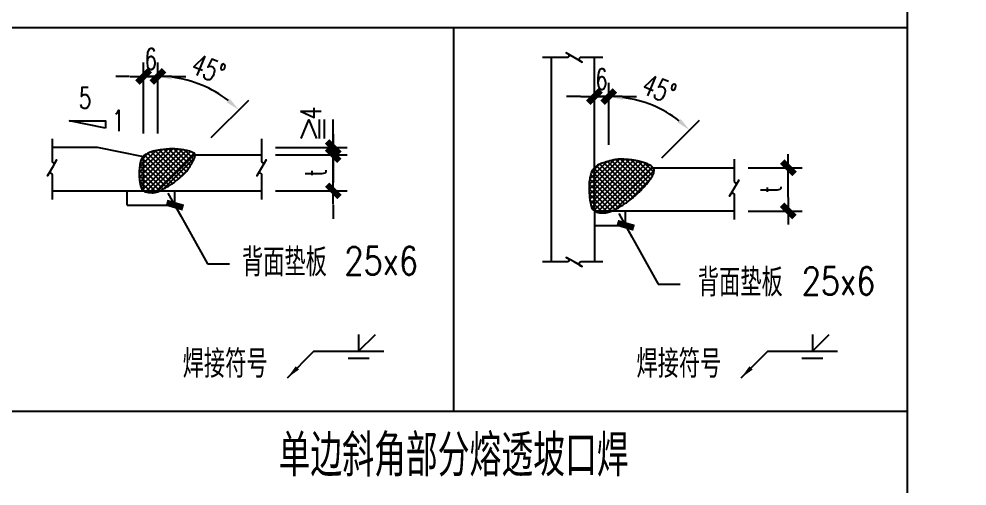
# Model space of a CAD drawing. Extents: x 497777 to 784122, y -229332 to 980813.
# Drawn here: x 538599 to 552180, y 433056 to 439753 of the extents above; entities that cross this region are included whole.
import ezdxf
from ezdxf.enums import TextEntityAlignment as Align

# ---------------------------------------------------------------- set-up
doc = ezdxf.new("R2010")
doc.units = 0
doc.header["$LTSCALE"] = 1000
doc.header["$MEASUREMENT"] = 0
for name, color, linetype in [('S-DIM', 81, 'Continuous'), ('S-HATCH1-W', 252, 'Continuous'), ('S-SHAPE', 51, 'Continuous'), ('S-SHAPE1', 165, 'Continuous'), ('S-SS', 111, 'Continuous'), ('S-TEXT', 211, 'Continuous'), ('S-TK', 165, 'Continuous')]:
    doc.layers.add(name, color=color, linetype=linetype)
doc.styles.add('FONT-ROMANS', font='tj-romans1.shx', dxfattribs={"width": 0.7, "bigfont": 'tj-hztxt1.shx'})
doc.styles.add('SS1', font='tj-romans1.shx', dxfattribs={"width": 0.7, "bigfont": 'tj-hztxt1.shx'})
doc.dimstyles.new('CW-100A', dxfattribs={"dimscale": 100, "dimtxt": 3, "dimasz": 2, "dimexe": 2, "dimexo": 2, "dimgap": 1, "dimtad": 1, "dimdec": 0, "dimzin": 0, "dimdsep": 46, "dimtxsty": 'SS1', "dimblk1": 'TT', "dimblk2": 'TT', "dimsah": 1, "dimcen": 1, "dimclrd": 256, "dimclre": 256, "dimclrt": 256, "dimadec": 0, "dimazin": 0, "dimtfac": 1, "dimtdec": 0, "dimtix": 1, "dimtmove": 2, "dimatfit": 0, "dimldrblk": 'TT', "dimfxl": 2, "dimtolj": 1, "dimtzin": 0, "dimarcsym": 0})
doc.dimstyles.new('S-25-100A', dxfattribs={"dimscale": 100, "dimtxt": 3, "dimasz": 2, "dimexe": 2, "dimexo": 2, "dimgap": 0.8, "dimtad": 1, "dimdec": 0, "dimlfac": 0.25, "dimzin": 0, "dimdsep": 46, "dimtxsty": 'SS1', "dimblk1": 'TT', "dimblk2": 'TT', "dimsah": 1, "dimcen": 1, "dimclrd": 256, "dimclre": 256, "dimclrt": 256, "dimadec": 0, "dimazin": 0, "dimtfac": 1, "dimtdec": 0, "dimtix": 1, "dimtmove": 2, "dimatfit": 0, "dimldrblk": 'TT', "dimfxl": 2, "dimtolj": 1, "dimtzin": 0, "dimarcsym": 0})

# ---------------------------------------------------------------- blocks, each defined once
blk = doc.blocks.new('TT')
blk.add_line((-0.969, 0), (0.969, 0))
at = {"const_width": 0.45}
blk.add_lwpolyline([(-0.442, -0.442), (0.442, 0.442)], dxfattribs=at)
blk = doc.blocks.new('*D190')
at = {"layer": 'Defpoints', "color": 0, "transparency": 16777216}
for p in [(510906, 638017), (511946, 636673), (512586, 636337), (509786, 636257), (516786, 636257)]:
    blk.add_point(p, dxfattribs=at)
at = {"layer": 'S-DIM', "lineweight": -2, "transparency": 16777216}
blk.add_arc((512666, 636257), 831, 148.8237, 166.1763, dxfattribs=at)
at = {"layer": 'S-DIM', "lineweight": -2, "transparency": 16777216, "xscale": 200, "yscale": 200, "zscale": 200}
for p, rotation in [((512078, 636845), 51.91184269532635), ((511835, 636257), 263.0881573046743)]:
    blk.add_blockref('TT', p, dxfattribs=dict(at, rotation=rotation))
blk = doc.blocks.new('*D268')
at = {"layer": 'Defpoints', "color": 0, "transparency": 16777216}
for p in [(542073, 437909), (543101, 437909), (542073, 437806)]:
    blk.add_point(p, dxfattribs=at)
at = {"layer": 'S-DIM', "lineweight": -2, "transparency": 16777216}
for p, q in [((543101, 438109), (543101, 438309)), ((542273, 437909), (543301, 437909)), ((543101, 437806), (543101, 437909)), ((542273, 437806), (543301, 437806)), ((543101, 437606), (543101, 437406))]:
    blk.add_line(p, q, dxfattribs=at)
at = {"layer": 'S-DIM', "lineweight": -2, "transparency": 16777216, "xscale": 200, "yscale": 200, "zscale": 200}
for p, rotation in [((543101, 437909), 270), ((543101, 437806), 90)]:
    blk.add_blockref('TT', p, dxfattribs=dict(at, rotation=rotation))
at = {"layer": 'S-DIM', "transparency": 16777216, "insert": (542780, 438333), "char_height": 300, "attachment_point": 5, "rotation": 90, "style": 'SS1'}
blk.add_mtext('\\A1; 4', dxfattribs=at)
blk = doc.blocks.new('*D269')
at = {"layer": 'Defpoints', "color": 0, "transparency": 16777216}
for p in [(542073, 437806), (543101, 437806), (542073, 437289)]:
    blk.add_point(p, dxfattribs=at)
at = {"layer": 'S-DIM', "lineweight": -2, "transparency": 16777216}
for p, q in [((543101, 438006), (543101, 438206)), ((542273, 437806), (543301, 437806)), ((543101, 437289), (543101, 437806)), ((542273, 437289), (543301, 437289)), ((543101, 437089), (543101, 436889))]:
    blk.add_line(p, q, dxfattribs=at)
at = {"layer": 'S-DIM', "lineweight": -2, "transparency": 16777216, "xscale": 200, "yscale": 200, "zscale": 200}
for p, rotation in [((543101, 437806), 270), ((543101, 437289), 90)]:
    blk.add_blockref('TT', p, dxfattribs=dict(at, rotation=rotation))
at = {"layer": 'S-DIM', "transparency": 16777216, "insert": (542851, 437548), "char_height": 300, "attachment_point": 5, "rotation": 90, "style": 'SS1'}
blk.add_mtext('\\A1;t', dxfattribs=at)
blk = doc.blocks.new('*D270')
at = {"layer": 'Defpoints', "color": 0, "transparency": 16777216}
for p in [(541409, 438709), (540589, 438038), (541210, 437909), (540589, 437289), (540589, 437289)]:
    blk.add_point(p, dxfattribs=at)
at = {"layer": 'S-DIM', "lineweight": -2, "transparency": 16777216}
for p, q in [((540589, 438238), (540589, 439129)), ((541351, 438051), (541890, 438590))]:
    blk.add_line(p, q, dxfattribs=at)
blk.add_arc((540589, 437289), 1640, 51.9917, 83.0083, dxfattribs=at)
at = {"layer": 'S-DIM', "transparency": 16777216}
for points in [[(540787, 438883), (540791, 438950), (540589, 438929)], [(541621, 438606), (541577, 438556), (541749, 438448)]]:
    blk.add_solid(points, dxfattribs=at)
at = {"layer": 'S-DIM', "transparency": 16777216, "insert": (541313, 439035), "char_height": 300, "attachment_point": 5, "rotation": 337.5, "style": 'SS1'}
blk.add_mtext('\\A1;45°', dxfattribs=at)
blk = doc.blocks.new('*D271')
at = {"layer": 'Defpoints', "color": 0, "transparency": 16777216}
for p in [(540589, 438929), (540384, 437909), (540589, 437909)]:
    blk.add_point(p, dxfattribs=at)
at = {"layer": 'S-DIM', "lineweight": -2, "transparency": 16777216}
for p, q in [((540384, 438109), (540384, 439129)), ((540589, 438109), (540589, 439129)), ((540184, 438929), (539984, 438929)), ((540384, 438929), (540589, 438929)), ((540789, 438929), (540989, 438929))]:
    blk.add_line(p, q, dxfattribs=at)
at = {"layer": 'S-DIM', "lineweight": -2, "transparency": 16777216, "xscale": 200, "yscale": 200, "zscale": 200}
blk.add_blockref('TT', (540384, 438929), dxfattribs=at)
at = {"layer": 'S-DIM', "lineweight": -2, "transparency": 16777216, "xscale": 200, "yscale": 200, "zscale": 200, "rotation": 180}
blk.add_blockref('TT', (540589, 438929), dxfattribs=at)
at = {"layer": 'S-DIM', "transparency": 16777216, "insert": (540487, 439179), "char_height": 300, "attachment_point": 5, "style": 'SS1'}
blk.add_mtext('\\A1;6', dxfattribs=at)
blk = doc.blocks.new('*D280')
at = {"layer": 'Defpoints', "color": 0, "transparency": 16777216}
for p in [(548846, 437620), (549620, 437620), (548846, 436999)]:
    blk.add_point(p, dxfattribs=at)
at = {"layer": 'S-DIM', "lineweight": -2, "transparency": 16777216}
for p, q in [((549046, 437620), (549820, 437620)), ((549620, 437199), (549620, 437420)), ((549046, 436999), (549820, 436999))]:
    blk.add_line(p, q, dxfattribs=at)
at = {"layer": 'S-DIM', "lineweight": -2, "transparency": 16777216, "xscale": 200, "yscale": 200, "zscale": 200}
for p, rotation in [((549620, 437620), 90), ((549620, 436999), 270)]:
    blk.add_blockref('TT', p, dxfattribs=dict(at, rotation=rotation))
at = {"layer": 'S-DIM', "transparency": 16777216, "insert": (549370, 437310), "char_height": 300, "attachment_point": 5, "rotation": 90, "style": 'SS1'}
blk.add_mtext('\\A1;t', dxfattribs=at)
blk = doc.blocks.new('*D281')
at = {"layer": 'Defpoints', "color": 0, "transparency": 16777216}
for p in [(547867, 438420), (547047, 437749), (547668, 437620), (547047, 436999), (547047, 436999)]:
    blk.add_point(p, dxfattribs=at)
at = {"layer": 'S-DIM', "lineweight": -2, "transparency": 16777216}
for p, q in [((547047, 437949), (547047, 438839)), ((547809, 437761), (548348, 438300))]:
    blk.add_line(p, q, dxfattribs=at)
blk.add_arc((547047, 436999), 1640, 51.9917, 83.0083, dxfattribs=at)
at = {"layer": 'S-DIM', "transparency": 16777216}
for points in [[(547245, 438594), (547249, 438660), (547047, 438639)], [(548079, 438317), (548035, 438267), (548207, 438159)]]:
    blk.add_solid(points, dxfattribs=at)
at = {"layer": 'S-DIM', "transparency": 16777216, "insert": (547770, 438746), "char_height": 300, "attachment_point": 5, "rotation": 337.5, "style": 'SS1'}
blk.add_mtext('\\A1;45°', dxfattribs=at)
blk = doc.blocks.new('*D282')
at = {"layer": 'Defpoints', "color": 0, "transparency": 16777216}
for p in [(547047, 438639), (547047, 437753), (546842, 437733)]:
    blk.add_point(p, dxfattribs=at)
at = {"layer": 'S-DIM', "lineweight": -2, "transparency": 16777216}
for p, q in [((546842, 437933), (546842, 438839)), ((547047, 437953), (547047, 438839)), ((546642, 438639), (546442, 438639)), ((546842, 438639), (547047, 438639)), ((547247, 438639), (547447, 438639))]:
    blk.add_line(p, q, dxfattribs=at)
at = {"layer": 'S-DIM', "lineweight": -2, "transparency": 16777216, "xscale": 200, "yscale": 200, "zscale": 200}
blk.add_blockref('TT', (546842, 438639), dxfattribs=at)
at = {"layer": 'S-DIM', "lineweight": -2, "transparency": 16777216, "xscale": 200, "yscale": 200, "zscale": 200, "rotation": 180}
blk.add_blockref('TT', (547047, 438639), dxfattribs=at)
at = {"layer": 'S-DIM', "transparency": 16777216, "insert": (546944, 438889), "char_height": 300, "attachment_point": 5, "style": 'SS1'}
blk.add_mtext('\\A1;6', dxfattribs=at)

msp = doc.modelspace()

# ---------------------------------------------------------------- hatches: boundary and pattern name
at = {"layer": 'S-HATCH1-W'}
h = msp.add_hatch(dxfattribs=at)
h.set_pattern_fill('ANSI37', color=256, scale=411.429798, style=0)
h.set_pattern_definition([(45, (510736.025, 412038.58), (-36.3656, 36.3656), []), (135, (510736.025, 412038.58), (-36.3656, -36.3656), [])])
edge = h.paths.add_edge_path()
edge.add_arc((541093, 437801.5), 29.6, 356.14244, 419.17681)
edge.add_arc((540963.4, 437584.3), 282.5, 59.17681, 78.66224)
edge.add_arc((540234.2, 433947.5), 3991.7, 78.66224, 79.61186)
edge.add_arc((540884.3, 437493.7), 386.4, 79.61186, 82.66427)
edge.add_arc((540370.5, 433503), 4410, 82.66427, 83.40642)
edge.add_arc((540771, 436967.9), 922.1, 83.40642, 85.02947)
edge.add_arc((540778.7, 437055.6), 834.1, 85.02947, 88.48324)
edge.add_arc((540785.8, 437324.1), 565.5, 88.48324, 92.67815)
edge.add_arc((540786.6, 437305.7), 583.9, 92.67815, 95.83125)
edge.add_arc((541086, 434374), 3530.8, 95.83125, 97.11334)
edge.add_arc((540839.8, 436347.2), 1542.3, 97.11334, 98.97604)
edge.add_arc((540884.1, 436066.9), 1826.1, 98.97604, 100.68784)
edge.add_arc((540600.4, 437570), 296.4, 100.68784, 110.35043)
edge.add_arc((540764.1, 437128.6), 767.3, 110.35043, 116.35179)
edge.add_arc((540532.7, 437595.7), 246, 116.35179, 124.72495)
edge.add_arc((540459.5, 437701.4), 117.4, 124.72495, 136.85624)
edge.add_arc((540443.3, 437716.6), 95.2, 136.85624, 160.89409)
edge.add_arc((540805.3, 437591.1), 478.4, 160.89409, 171.55335)
edge.add_arc((542119, 437396.1), 1806.4, 171.55335, 174.11824)
edge.add_arc((540650.2, 437547.4), 329.9, 174.11824, 180.12258)
edge.add_arc((541213.9, 437548.6), 893.5, 180.12258, 183.1814)
edge.add_arc((541608, 437570.5), 1288.3, 183.1814, 185.72874)
edge.add_arc((540770.7, 437486.5), 446.8, 185.72874, 190.55112)
edge.add_arc((541093.7, 437546.7), 775.3, 190.55112, 194.21129)
edge.add_arc((540492.2, 437394.3), 154.8, 194.21129, 211.59967)
edge.add_arc((540429.1, 437355.5), 80.8, 211.59967, 235.75881)
edge.add_arc((540442.7, 437375.5), 104.9, 235.75881, 252.81426)
edge.add_arc((540488.3, 437522.7), 259, 252.81426, 263.64645)
edge.add_arc((540532.7, 437921.8), 660.6, 263.64645, 267.70569)
edge.add_arc((540512.9, 437428.2), 166.6, 267.70569, 275.79415)
edge.add_arc((540500.6, 437549.9), 288.9, 275.79415, 284.02033)
edge.add_arc((540520.5, 437470.1), 206.7, 284.02033, 293.74892)
edge.add_arc((540309, 437950.9), 731.9, 293.74892, 297.93995)
edge.add_arc((540149.7, 438251.1), 1071.8, 297.93995, 301.40303)
edge.add_arc((538627.4, 440744.8), 3993.4, 301.40303, 302.43445)
edge.add_arc((540390.7, 437970), 705.8, 302.43445, 304.88804)
edge.add_arc((540239.6, 438186.6), 969.9, 304.88804, 307.19644)
edge.add_arc((538932.5, 439908.9), 3132, 307.19644, 308.48094)
edge.add_arc((540015.6, 438546.3), 1391.3, 308.48094, 311.14648)
edge.add_arc((540462.9, 438034.5), 711.6, 311.14648, 314.87396)
edge.add_arc((540686.7, 437809.7), 394.5, 314.87396, 320.91083)
edge.add_arc((540368.1, 438068.4), 804.8, 320.91083, 325.13615)
edge.add_arc((540176.6, 438201.9), 1038.2, 325.13615, 327.95881)
edge.add_arc((540303, 438122.8), 889.2, 327.95881, 331.00893)
edge.add_arc((540728.2, 437887.2), 403.1, 331.00893, 334.62288)
edge.add_arc((539809.1, 438323.2), 1420.3, 334.62288, 336.54787)
edge.add_arc((540985.7, 437812.7), 137.8, 336.54787, 345.90853)
edge.add_arc((541007.5, 437807.3), 115.3, 345.90853, 356.14244)
h = msp.add_hatch(dxfattribs=at)
h.set_pattern_fill('ANSI37', color=256, scale=411.429798, style=0)
h.set_pattern_definition([(45, (506006.895, 411746.36), (-36.3656, 36.3656), []), (135, (506006.895, 411746.36), (-36.3656, -36.3656), [])])
edge = h.paths.add_edge_path()
edge.add_arc((547569.4, 437527.4), 146.3, 39.24866, 54.22447)
edge.add_arc((547538.3, 437484.4), 199.4, 54.22447, 67.04287)
edge.add_arc((547060.7, 436356.8), 1424, 67.04287, 69.57864)
edge.add_arc((547443.7, 437385.6), 326.2, 69.57864, 74.87813)
edge.add_arc((547179.8, 436408.8), 1338, 74.87813, 77.93183)
edge.add_arc((547273.8, 436848.8), 888.1, 77.93183, 81.68028)
edge.add_arc((547225.7, 436519.7), 1220.6, 81.68028, 84.24527)
edge.add_arc((547181.6, 436081.5), 1661.1, 84.24527, 86.44401)
edge.add_arc((547215.4, 436626.6), 1114.9, 86.44401, 90.48431)
edge.add_arc((547208.8, 437416.2), 325.3, 90.48431, 97.96847)
edge.add_arc((547217.6, 437353.2), 388.9, 97.96847, 101.88465)
edge.add_arc((547581.7, 435623), 2157, 101.88465, 103.54717)
edge.add_arc((547302.5, 436781.7), 965.2, 103.54717, 106.31821)
edge.add_arc((547839.9, 434946.3), 2877.6, 106.31821, 107.92291)
edge.add_arc((547062.7, 437349.2), 352.1, 107.92291, 119.65869)
edge.add_arc((547004.1, 437452.1), 233.8, 119.65869, 134.0748)
edge.add_arc((546956.8, 437500.9), 165.8, 134.0748, 153.04715)
edge.add_arc((547054.2, 437451.4), 275.1, 153.04715, 167.75049)
edge.add_arc((547908.6, 437265.9), 1149.3, 167.75049, 171.47941)
edge.add_arc((547148.9, 437379.7), 381.1, 171.47941, 177.95719)
edge.add_arc((548683.5, 437325), 1916.7, 177.95719, 180)
edge.add_arc((547947.8, 437325), 1181, 180, 182.60253)
edge.add_arc((547951.6, 437325.1), 1184.8, 182.60253, 185.53521)
edge.add_arc((548578.4, 437385.9), 1814.6, 185.53521, 187.90488)
edge.add_arc((547174.4, 437190.9), 397.1, 187.90488, 194.16711)
edge.add_arc((547205.9, 437198.9), 429.6, 194.16711, 200.18763)
edge.add_arc((546910.8, 437090.4), 115.2, 200.18763, 217.16003)
edge.add_arc((546895.6, 437078.8), 96, 217.16003, 235.75852)
edge.add_arc((546906.9, 437095.6), 116.3, 235.75852, 252.22536)
edge.add_arc((546943.9, 437210.9), 237.4, 252.22536, 263.73048)
edge.add_arc((546984.5, 437580), 608.7, 263.73048, 268.35035)
edge.add_arc((546971.6, 437133.3), 161.8, 268.35035, 277.31662)
edge.add_arc((546951.4, 437290.9), 320.7, 277.31662, 282.88327)
edge.add_arc((546928.6, 437390.2), 422.6, 282.88327, 287.73222)
edge.add_arc((546865.6, 437587.4), 629.6, 287.73222, 293.9548)
edge.add_arc((546834.7, 437657), 705.8, 293.9548, 299.83158)
edge.add_arc((546478.9, 438277.4), 1421, 299.83158, 302.75935)
edge.add_arc((546651.3, 438009.5), 1102.4, 302.75935, 306.08347)
edge.add_arc((546003, 438899.1), 2203.2, 306.08347, 308.41861)
edge.add_arc((546504.9, 438266.3), 1395.5, 308.41861, 311.3528)
edge.add_arc((546462.4, 438314.6), 1459.9, 311.3528, 313.644)
edge.add_arc((546108.4, 438685.7), 1972.6, 313.644, 315.61501)
edge.add_arc((546945.4, 437866.5), 801.5, 315.61501, 319.28935)
edge.add_arc((544793.4, 439718.2), 3640.5, 319.28935, 321.01321)
edge.add_arc((547299.2, 437690), 416.8, 321.01321, 326.93962)
edge.add_arc((546949.9, 437917.4), 833.6, 326.93962, 331.12929)
edge.add_arc((547558.5, 437581.8), 138.5, 331.12929, 358.44824)
edge.add_arc((547633.4, 437579.8), 63.6, 358.44824, 399.24866)

# ---------------------------------------------------------------- linework, layer by layer
at = {"layer": 'S-DIM'}
for p, q in [((542901, 438308.7), (542901, 438040.2)), ((542971.5, 438308.7), (542971.5, 438040.2))]:
    msp.add_line(p, q, dxfattribs=at)
msp.add_lwpolyline([(539837.8, 438188.7), (539323.5, 438291.6), (539837.8, 438291.6)], close=True, dxfattribs=at)
msp.add_lwpolyline([(542643, 438040.2), (542751, 438308.5), (542859, 438040.2)], dxfattribs=at)
at = {"layer": 'S-HATCH1-W'}
for points in [[(541122.5, 437799.5, 0.2821911), (541108.1, 437826.9, 0.0852267), (541018.9, 437861.3, 0.0041435), (540954, 437873.8, 0.0133194), (540933.6, 437877, 0.0032382), (540876.9, 437883.9, 0.007082), (540850.9, 437886.5, 0.0150711), (540800.7, 437889.4, 0.0183058), (540759.3, 437888.9, 0.0137588), (540727.3, 437886.6, 0.0055943), (540648.8, 437877.6, 0.0081277), (540599.2, 437870.6, 0.0074693), (540545.4, 437861.3, 0.042186), (540497.3, 437848, 0.0261918), (540423.5, 437816.1, 0.0365511), (540392.6, 437797.9, 0.0529822), (540373.8, 437781.7, 0.1052712), (540353.3, 437747.7, 0.0465433), (540332.2, 437661.4, 0.0111919), (540322.1, 437581.2, 0.0262049), (540320.4, 437546.7, 0.0133474), (540321.7, 437499, 0.0111153), (540326.2, 437441.9, 0.0210447), (540331.5, 437404.7, 0.0159719), (540342.1, 437356.3, 0.076017), (540360.3, 437313.2, 0.1058063), (540383.7, 437288.7, 0.0745561), (540411.7, 437275.2, 0.0472996), (540459.6, 437265.3, 0.0177136), (540506.3, 437261.7, 0.0353072), (540529.7, 437262.5, 0.0359089), (540570.6, 437269.6, 0.0424745), (540603.7, 437280.9, 0.0182888), (540651.9, 437304.3, 0.0151117), (540708.2, 437336.3, 0.0045004), (540769.2, 437374.3, 0.0107062), (540794.4, 437391.1, 0.0100727), (540826, 437414.1, 0.0056047), (540881.4, 437457.1, 0.0116311), (540931.1, 437498.6, 0.0162656), (540965, 437530.2, 0.0263469), (540992.8, 437561, 0.0184385), (541028.5, 437608.4, 0.0123168), (541056.7, 437651.1, 0.0133094), (541080.7, 437691.8, 0.0157701), (541092.4, 437714.4, 0.0083995), (541112.1, 437757.9, 0.0408663), (541119.3, 437779.2, 0.0446835)], [(547682.7, 437620, 0.0654375), (547654.9, 437646.1, 0.0559892), (547616.1, 437668, 0.0110648), (547557.5, 437691.3, 0.0231275), (547528.8, 437700.5, 0.0133251), (547459.5, 437717.2, 0.0163571), (547402.3, 437727.5, 0.0111924), (547348.1, 437734.2, 0.0095941), (547284.6, 437739.4, 0.017631), (547206, 437741.5, 0.0326674), (547163.7, 437738.4, 0.0170892), (547137.5, 437733.8, 0.0072542), (547076.4, 437720, 0.0120915), (547031.3, 437708, 0.0070019), (546954.3, 437684.2, 0.0512518), (546888.4, 437655.2, 0.0629852), (546841.5, 437620, 0.0829721), (546809, 437576, 0.0642436), (546785.4, 437509.7, 0.0162719), (546772, 437436.2, 0.0282722), (546768, 437393.3, 0.0089137), (546766.8, 437325, 0.0113562), (546768, 437271.3, 0.0127969), (546772.3, 437210.8, 0.01034), (546781.1, 437136.3, 0.027331), (546789.4, 437093.7, 0.0262755), (546802.7, 437050.6, 0.0741917), (546819, 437020.8, 0.0813299), (546841.5, 436999.4, 0.071974), (546871.4, 436984.8, 0.0502428), (546918, 436974.9, 0.0201607), (546966.9, 436971.5, 0.0391427), (546992.2, 436972.8, 0.0242939), (547022.9, 436978.2, 0.0211607), (547057.4, 436987.7, 0.0271578), (547121.2, 437012, 0.0256479), (547185.8, 437044.7, 0.0127755), (547247.8, 437082.4, 0.0145052), (547300.6, 437118.6, 0.0101893), (547372, 437172.9, 0.0128035), (547426.9, 437218.8, 0.0099976), (547469.9, 437258.2, 0.0086004), (547518.2, 437305.9, 0.0160337), (547553, 437343.7, 0.0075219), (547623.1, 437427.8, 0.0258646), (547648.5, 437462.7, 0.0182829), (547679.8, 437514.9, 0.1197692), (547697, 437578.1, 0.1799303)]]:
    msp.add_lwpolyline(points, format="xyb", close=True, dxfattribs=at)
at = {"layer": 'S-SHAPE'}
for p, q in [((551324.6, 475224), (551324.6, 426424)), ((546220.9, 439200.3), (546220.9, 436268.6)), ((546841.5, 437620), (546841.5, 439200.3)), ((539725.1, 437909.3), (539072.3, 437909.3)), ((540383.7, 437777.6), (539725.1, 437909.3)), ((540383.7, 437288.7), (540383.7, 437777.6)), ((540589.4, 437288.7), (541107.1, 437806.5)), ((541107.1, 437806.5), (542072.9, 437806.5)), ((546841.5, 436999.4), (546841.5, 437620)), ((547047.2, 436999.4), (547667.8, 437620)), ((547667.8, 437620), (548845.7, 437620)), ((539072.3, 437288.7), (540383.7, 437288.7)), ((540146.4, 437083), (540146.4, 437288.7)), ((540383.7, 437288.7), (540625.6, 437288.7)), ((540625.6, 437288.7), (542072.9, 437288.7)), ((540832.1, 437083), (540832.1, 437288.7)), ((540146.4, 437083), (540832.1, 437083)), ((546841.5, 436999.4), (547083.1, 436999.4)), ((546841.5, 436999.4), (546841.5, 436268.6)), ((547083.1, 436999.4), (548845.7, 436999.4)), ((547290, 436793.7), (547290, 436999.4)), ((546841.5, 436793.7), (547290, 436793.7)), ((551324.6, 434124), (525324.6, 434124))]:
    msp.add_line(p, q, dxfattribs=at)
at = {"layer": 'S-SHAPE1'}
for points in [[(546964.9, 439200.3), (546649.1, 439200.3), (546647.2, 439200.2), (546646, 439200.1), (546643.4, 439199.7), (546641.2, 439199.1), (546638.6, 439198.1), (546637.2, 439197.4), (546635.6, 439196.6), (546634.2, 439195.6), (546632.8, 439194.8), (546631.5, 439193.7), (546630, 439192.1), (546628.7, 439190.8), (546627.7, 439189.5), (546627.1, 439188.6), (546625.8, 439186.4), (546625.2, 439185.3), (546624.4, 439183.4), (546624.1, 439182.4), (546623.5, 439180.8), (546623, 439178.9), (546622.9, 439177.7), (546622.8, 439176.5), (546622.6, 439174.4), (546622.8, 439171.1), (546623.1, 439168.3), (546623.8, 439166), (546624.9, 439163.1), (546626.4, 439160.2), (546628, 439158), (546629.6, 439155.9), (546631.1, 439154.3), (546632.8, 439152.9), (546635.4, 439151.2), (546664.8, 439134.2), (546550.3, 439200.3), (546435.7, 439266.4), (546464.8, 439249.7), (546466.8, 439248.4), (546468.3, 439247.3), (546470, 439245.8), (546471.1, 439244.6), (546472.2, 439243.4), (546473.1, 439242.2), (546474.5, 439240.1), (546475.4, 439238.4), (546476, 439236.9), (546476.4, 439235.9), (546477.2, 439233.4), (546477.5, 439232.2), (546477.8, 439230.4), (546478, 439229), (546478, 439227.8), (546478, 439225.3), (546477.7, 439222.1), (546476.6, 439218.3), (546476.1, 439216.6), (546475.5, 439215.4), (546474.6, 439213.8), (546473.5, 439212), (546471.5, 439209.4), (546470.3, 439208.1), (546469.4, 439207.2), (546468.1, 439206.1), (546466.5, 439204.9), (546464.9, 439203.9), (546463.3, 439203.1), (546461.7, 439202.3), (546459.5, 439201.5), (546457.9, 439201.1), (546457.1, 439200.9), (546455.1, 439200.5), (546453.3, 439200.3), (546451.7, 439200.3), (546451.6, 439200.3), (546097.5, 439200.3)], [(539072.3, 438032.7), (539072.3, 437716.9), (539072.4, 437715), (539072.5, 437713.8), (539072.9, 437711.2), (539073.6, 437709), (539074.5, 437706.4), (539075.2, 437705), (539076, 437703.4), (539077, 437702), (539077.8, 437700.6), (539079, 437699.3), (539080.5, 437697.8), (539081.8, 437696.5), (539083.2, 437695.5), (539084, 437694.9), (539086.2, 437693.6), (539087.3, 437693), (539089.2, 437692.2), (539090.2, 437691.9), (539091.8, 437691.3), (539093.7, 437690.8), (539094.9, 437690.7), (539096.2, 437690.6), (539098.3, 437690.4), (539101.5, 437690.6), (539104.3, 437690.9), (539106.6, 437691.6), (539109.6, 437692.7), (539112.4, 437694.2), (539114.7, 437695.8), (539116.8, 437697.4), (539118.3, 437698.9), (539119.7, 437700.6), (539121.4, 437703.2), (539138.4, 437732.6), (539072.3, 437618.1), (539006.3, 437503.5), (539023, 437532.6), (539024.2, 437534.6), (539025.3, 437536.1), (539026.9, 437537.8), (539028, 437538.9), (539029.2, 437540), (539030.5, 437540.9), (539032.6, 437542.3), (539034.3, 437543.2), (539035.7, 437543.8), (539036.7, 437544.2), (539039.2, 437545), (539040.4, 437545.3), (539042.2, 437545.6), (539043.7, 437545.8), (539044.8, 437545.8), (539047.4, 437545.8), (539050.5, 437545.5), (539054.3, 437544.4), (539056, 437543.9), (539057.2, 437543.3), (539058.9, 437542.4), (539060.7, 437541.3), (539063.2, 437539.3), (539064.6, 437538.1), (539065.4, 437537.2), (539066.6, 437535.9), (539067.8, 437534.3), (539068.7, 437532.7), (539069.6, 437531.2), (539070.3, 437529.5), (539071.1, 437527.4), (539071.6, 437525.7), (539071.8, 437524.9), (539072.2, 437522.9), (539072.3, 437521.1), (539072.3, 437519.5), (539072.3, 437519.4), (539072.3, 437165.3)], [(542072.9, 438032.7), (542072.9, 437716.9), (542073, 437715), (542073.1, 437713.8), (542073.4, 437711.2), (542074.1, 437709), (542075.1, 437706.4), (542075.7, 437705), (542076.6, 437703.4), (542077.5, 437702), (542078.4, 437700.6), (542079.5, 437699.3), (542081, 437697.8), (542082.4, 437696.5), (542083.7, 437695.5), (542084.5, 437694.9), (542086.7, 437693.6), (542087.9, 437693), (542089.8, 437692.2), (542090.7, 437691.9), (542092.3, 437691.3), (542094.2, 437690.8), (542095.5, 437690.7), (542096.7, 437690.6), (542098.8, 437690.4), (542102, 437690.6), (542104.9, 437690.9), (542107.1, 437691.6), (542110.1, 437692.7), (542112.9, 437694.2), (542115.2, 437695.8), (542117.3, 437697.4), (542118.8, 437698.9), (542120.2, 437700.6), (542122, 437703.2), (542138.9, 437732.6), (542072.9, 437618.1), (542006.8, 437503.5), (542023.5, 437532.6), (542024.7, 437534.6), (542025.9, 437536.1), (542027.4, 437537.8), (542028.5, 437538.9), (542029.8, 437540), (542031, 437540.9), (542033.1, 437542.3), (542034.8, 437543.2), (542036.2, 437543.8), (542037.3, 437544.2), (542039.7, 437545), (542041, 437545.3), (542042.8, 437545.6), (542044.2, 437545.8), (542045.3, 437545.8), (542047.9, 437545.8), (542051, 437545.5), (542054.8, 437544.4), (542056.5, 437543.9), (542057.8, 437543.3), (542059.4, 437542.4), (542061.2, 437541.3), (542063.8, 437539.3), (542065.1, 437538.1), (542065.9, 437537.2), (542067.1, 437535.9), (542068.3, 437534.3), (542069.3, 437532.7), (542070.1, 437531.2), (542070.9, 437529.5), (542071.6, 437527.4), (542072.1, 437525.7), (542072.3, 437524.9), (542072.7, 437522.9), (542072.9, 437521.1), (542072.9, 437519.5), (542072.9, 437519.4), (542072.9, 437165.3)], [(548845.7, 437743.4), (548845.7, 437427.6), (548845.8, 437425.7), (548845.9, 437424.5), (548846.2, 437421.9), (548846.9, 437419.7), (548847.8, 437417.1), (548848.5, 437415.7), (548849.4, 437414.1), (548850.3, 437412.6), (548851.2, 437411.3), (548852.3, 437410), (548853.8, 437408.5), (548855.2, 437407.2), (548856.5, 437406.2), (548857.3, 437405.6), (548859.5, 437404.3), (548860.7, 437403.7), (548862.6, 437402.9), (548863.5, 437402.6), (548865.1, 437402), (548867, 437401.5), (548868.3, 437401.3), (548869.5, 437401.3), (548871.6, 437401.1), (548874.8, 437401.3), (548877.7, 437401.6), (548879.9, 437402.3), (548882.9, 437403.4), (548885.7, 437404.9), (548888, 437406.5), (548890.1, 437408.1), (548891.6, 437409.6), (548893, 437411.3), (548894.7, 437413.9), (548911.7, 437443.3), (548845.7, 437328.8), (548779.6, 437214.2), (548796.3, 437243.3), (548797.5, 437245.3), (548798.7, 437246.8), (548800.2, 437248.5), (548801.3, 437249.6), (548802.6, 437250.7), (548803.8, 437251.6), (548805.9, 437252.9), (548807.6, 437253.9), (548809, 437254.5), (548810.1, 437254.8), (548812.5, 437255.7), (548813.8, 437256), (548815.6, 437256.3), (548817, 437256.5), (548818.1, 437256.5), (548820.7, 437256.5), (548823.8, 437256.2), (548827.6, 437255.1), (548829.3, 437254.6), (548830.6, 437254), (548832.2, 437253.1), (548834, 437252), (548836.5, 437250), (548837.9, 437248.8), (548838.7, 437247.9), (548839.9, 437246.6), (548841.1, 437245), (548842.1, 437243.4), (548842.9, 437241.8), (548843.7, 437240.2), (548844.4, 437238), (548844.9, 437236.4), (548845.1, 437235.6), (548845.5, 437233.6), (548845.7, 437231.8), (548845.7, 437230.2), (548845.7, 437230.1), (548845.7, 436876)], [(546964.9, 436268.6), (546649.1, 436268.6), (546647.2, 436268.5), (546646, 436268.4), (546643.4, 436268), (546641.2, 436267.3), (546638.6, 436266.4), (546637.2, 436265.7), (546635.6, 436264.9), (546634.2, 436263.9), (546632.8, 436263.1), (546631.5, 436261.9), (546630, 436260.4), (546628.7, 436259.1), (546627.7, 436257.8), (546627.1, 436256.9), (546625.8, 436254.7), (546625.2, 436253.6), (546624.4, 436251.7), (546624.1, 436250.7), (546623.5, 436249.1), (546623, 436247.2), (546622.9, 436246), (546622.8, 436244.7), (546622.6, 436242.7), (546622.8, 436239.4), (546623.1, 436236.6), (546623.8, 436234.3), (546624.9, 436231.4), (546626.4, 436228.5), (546628, 436226.2), (546629.6, 436224.1), (546631.1, 436222.6), (546632.8, 436221.2), (546635.4, 436219.5), (546664.8, 436202.5), (546550.3, 436268.6), (546435.7, 436334.7), (546464.8, 436318), (546466.8, 436316.7), (546468.3, 436315.6), (546470, 436314.1), (546471.1, 436312.9), (546472.2, 436311.7), (546473.1, 436310.5), (546474.5, 436308.4), (546475.4, 436306.7), (546476, 436305.2), (546476.4, 436304.2), (546477.2, 436301.7), (546477.5, 436300.5), (546477.8, 436298.7), (546478, 436297.3), (546478, 436296.1), (546478, 436293.6), (546477.7, 436290.4), (546476.6, 436286.6), (546476.1, 436284.9), (546475.5, 436283.7), (546474.6, 436282.1), (546473.5, 436280.3), (546471.5, 436277.7), (546470.3, 436276.4), (546469.4, 436275.5), (546468.1, 436274.4), (546466.5, 436273.1), (546464.9, 436272.2), (546463.3, 436271.3), (546461.7, 436270.6), (546459.5, 436269.8), (546457.9, 436269.3), (546457.1, 436269.2), (546455.1, 436268.8), (546453.3, 436268.6), (546451.7, 436268.6), (546451.6, 436268.6), (546097.5, 436268.6)]]:
    msp.add_lwpolyline(points, dxfattribs=at)
at = {"layer": 'S-SS'}
for p, q in [((543314.6, 434888), (543614.6, 434888)), ((549814.6, 434888), (550114.6, 434888))]:
    msp.add_line(p, q, dxfattribs=at)
for points in [[(543464.6, 435228), (543464.6, 434988), (543704.6, 435228)], [(549964.6, 435228), (549964.6, 434988), (550204.6, 435228)], [(542444.6, 434608), (542824.6, 434988), (543824.6, 434988)], [(548944.6, 434608), (549324.6, 434988), (550324.6, 434988)]]:
    msp.add_lwpolyline(points, dxfattribs=at)
for points in [[(542609.6, 434725.9), (542444.6, 434608), (542562.5, 434773)], [(549109.6, 434725.9), (548944.6, 434608), (549062.5, 434773)]]:
    msp.add_solid(points, dxfattribs=at)
at = {"layer": 'S-TK'}
for p, q in [((551324.6, 439624), (525324.6, 439624)), ((544824.6, 439624), (544824.6, 434124))]:
    msp.add_line(p, q, dxfattribs=at)

# ---------------------------------------------------------------- texts
at = {"layer": 'S-DIM', "style": 'FONT-ROMANS', "width": 0.7}
for s, p in [('5', (539456.3, 438470.2)), ('1', (539932.6, 438144.1))]:
    msp.add_text(s, height=300, dxfattribs=at).set_placement(p)
at = {"layer": 'S-SS', "style": 'SS1', "width": 0.8}
for s, p in [('背面垫板', (541793.2, 436063.1)), ('25x6', (543261.4, 436084.8)), ('背面垫板', (548324.5, 435773.8)), ('25x6', (549811.7, 435795.5)), ('焊接符号', (540944.6, 434608)), ('焊接符号', (547444.6, 434608))]:
    msp.add_text(s, height=400, dxfattribs=at).set_placement(p)
at = {"layer": 'S-TEXT', "style": 'SS1', "width": 0.8}
msp.add_text('单边斜角部分熔透坡口焊', height=600, dxfattribs=at).set_placement((544825.3, 433524), align=Align.MIDDLE)

# ---------------------------------------------------------------- dimensions: what is measured, and where the dimension line sits
at = {"layer": 'S-DIM'}
dim = msp.add_angular_dim_2l(base=(511945.9, 636672.7), line1=((509785.6, 636257.2), (516785.6, 636257.2)), line2=((510905.6, 638017.2), (512585.6, 636337.2)), text=' ', dimstyle='S-25-100A', dxfattribs=at)
dim.commit()
dim.dimension.update_dxf_attribs({"geometry": '*D190', "text_midpoint": (784122.1, -229332.3)})
for base, p1, p2, picture, middle in [((540589.4, 438928.7), (540383.7, 437909.3), (540589.4, 437909.3), '*D271', (540486.5, 439178.7)), ((547047.2, 438639.4), (546841.5, 437732.5), (547047.2, 437753.3), '*D282', (546944.4, 438889.4))]:
    dim = msp.add_linear_dim(base=base, p1=p1, p2=p2, text='6', dimstyle='CW-100A', dxfattribs=at)
    dim.commit()
    dim.dimension.update_dxf_attribs({"geometry": picture, "text_midpoint": middle})
for base, line1, line2, picture, middle in [((541409.4, 438709), ((540589.4, 437288.7), (541210, 437909.3)), ((540589.4, 438037.9), (540589.4, 437288.7)), '*D270', (541312.7, 439034.9)), ((547867.2, 438419.7), ((547047.2, 436999.4), (547667.8, 437620)), ((547047.2, 437748.6), (547047.2, 436999.4)), '*D281', (547770.5, 438745.5))]:
    dim = msp.add_angular_dim_2l(base=base, line1=line1, line2=line2, dimstyle='CW-100A', dxfattribs=at)
    dim.commit()
    dim.dimension.update_dxf_attribs({"geometry": picture, "text_midpoint": middle})
dim = msp.add_linear_dim(base=(543101.4, 437909.3), p1=(542072.9, 437806.5), p2=(542072.9, 437909.3), angle=90, text=' 4', dimstyle='CW-100A', dxfattribs=at)
dim.commit()
dim.dimension.update_dxf_attribs({"geometry": '*D268', "text_midpoint": (542780, 438333.5), "dimtype": 160})
for base, p1, p2, picture, middle in [((543101.4, 437806.5), (542072.9, 437288.7), (542072.9, 437806.5), '*D269', (542851.4, 437547.6)), ((549619.6, 437620), (548845.7, 436999.4), (548845.7, 437620), '*D280', (549369.6, 437309.7))]:
    dim = msp.add_linear_dim(base=base, p1=p1, p2=p2, angle=90, text='t', dimstyle='CW-100A', dxfattribs=at)
    dim.commit()
    dim.dimension.update_dxf_attribs({"geometry": picture, "text_midpoint": middle})

# ---------------------------------------------------------------- leaders
for points in [[(540832.1, 437083), (541297.6, 436240.4), (541614.7, 436240.4)], [(547290, 436793.7), (547755.4, 435951), (548072.5, 435951)]]:
    msp.add_leader(points, dimstyle='CW-100A', dxfattribs=at)

doc.saveas('drawing.dxf')
